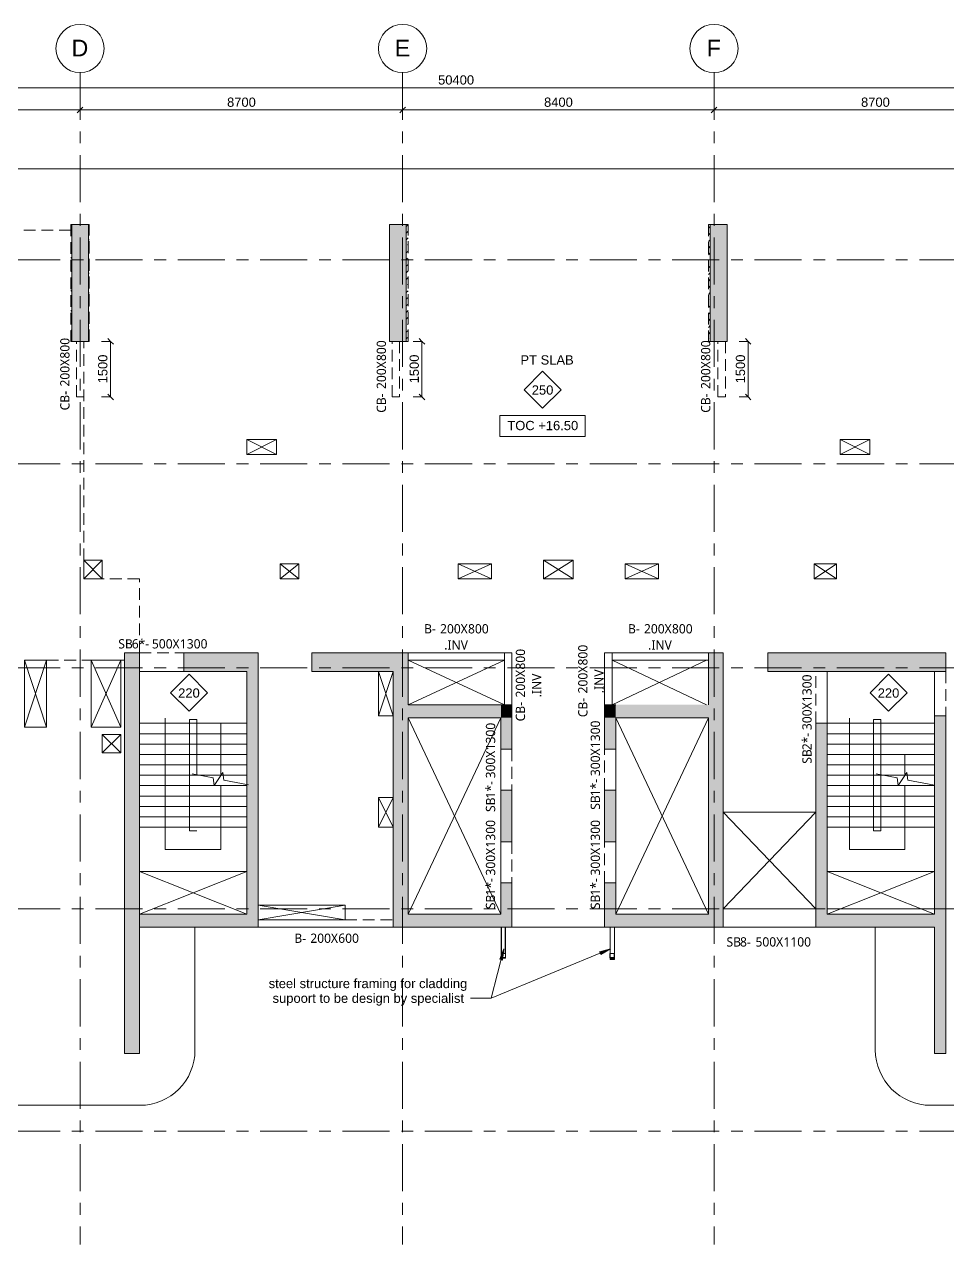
# Model space of a CAD drawing. Header units: millimetres. Extents: x 1499 to 132195, y 3769 to 41190.
# Drawn here: x 43926 to 68827, y 8288 to 41190 of the extents above; entities that cross this region are included whole.
import ezdxf

# ---------------------------------------------------------------- set-up
doc = ezdxf.new("R2010")
doc.units = ezdxf.units.MM
for name, pattern in [('Dashed', [1905, 1270, -635]), ('Dashed __25x_', [476.25, 317.5, -158.75]), ('DASHED___25x_', [476.25, 317.5, -158.75]), ('Grid Line', [2222.5, 1270, -317.5, 317.5, -317.5])]:
    doc.linetypes.add(name, pattern=pattern)
for name, color, linetype, lineweight in [('A-ANNO-DIMS', 211, 'Continuous', 5), ('A-ANNO-DIMS-100', 211, 'Continuous', 5), ('A-DETL', 90, 'Continuous', 5), ('A-FLOR', 192, 'Continuous', 18), ('A-FLOR-HDLN', 190, 'Dashed __25x_', 5), ('A-FLOR-IDEN', 11, 'Continuous', 5), ('A-WALL-PATT', 111, 'Continuous', 18), ('G-ANNO-DIMS', 111, 'Continuous', 5), ('G-ANNO-TEXT', 231, 'Continuous', 5), ('I-WALL', 2, 'Continuous', 5), ('S-BEAM', 12, 'Continuous', 18), ('S-BEAM-HDLN', 1, 'DASHED___25x_', 13), ('S-BEAM-IDEN', 2, 'Continuous', 5), ('S-COLS', 52, 'Continuous', 5), ('S-COLS-HDLN', 52, 'Dashed', 13), ('S-GRID', 1, 'Continuous', 5), ('S-GRID-IDEN', 1, 'Continuous', 5)]:
    doc.layers.add(name, color=color, linetype=linetype, lineweight=lineweight)
doc.styles.add('Arial_1', font='arial.ttf', dxfattribs={"height": 250})
doc.styles.add('Arial_2', font='arial.ttf', dxfattribs={"height": 450})
doc.styles.add('Trebuchet MS', font='trebuc.ttf', dxfattribs={"height": 250})
doc.dimstyles.new('Diagonal_-_2_5mm_Round_5mm_-2_5', dxfattribs={"dimscale": 304.8, "dimtxt": 0.836827, "dimasz": 0.492126, "dimexe": 0.032808, "dimexo": 0.0625, "dimgap": 0.032808, "dimtad": 1, "dimdec": 0, "dimlfac": 304.8, "dimrnd": 5, "dimdsep": 46, "dimtxsty": 'Arial_1', "dimblk1": 'OBLIQUE', "dimblk2": 'OBLIQUE', "dimsah": 1, "dimcen": 0.09, "dimazin": 0, "dimtfac": 1, "dimtdec": 4, "dimtix": 1, "dimtmove": 0, "dimatfit": 3, "dimfxl": 0.002583, "dimfxlon": 1, "dimtvp": 1, "dimtolj": 1, "dimtzin": 0, "dimarcsym": 2})
doc.dimstyles.new('Diagonal_-_2_5mm_Round_5mm_-2_5_1', dxfattribs={"dimscale": 304.8, "dimtxt": 0.836827, "dimasz": 0.492126, "dimexe": 0.032808, "dimexo": 0.0625, "dimgap": 0.032808, "dimtad": 1, "dimdec": 0, "dimlfac": 304.8, "dimrnd": 5, "dimdsep": 46, "dimtxsty": 'Arial_1', "dimblk1": 'OBLIQUE', "dimblk2": 'OBLIQUE', "dimsah": 1, "dimcen": 0.09, "dimazin": 0, "dimtfac": 1, "dimtdec": 4, "dimtix": 1, "dimtmove": 2, "dimatfit": 3, "dimfxl": 0.002583, "dimfxlon": 1, "dimtvp": 1, "dimtolj": 1, "dimtzin": 0, "dimarcsym": 2})
pattern_1 = [(45, (5657.24, 0), (-178.2022, 178.2022), []), (45, (5835.44, 0), (-178.2022, 178.2022), [126.008, -63.004])]

# ---------------------------------------------------------------- blocks, each defined once
blk = doc.blocks.new('HSS-Hollow Structural Section - SHHF120X120X10-7638141-2ND FLOOR  FRAMING PLAN')
at = {"layer": 'S-BEAM'}
for p, q in [((237, 60), (-479, 60)), ((-479, 60), (-479, 40)), ((-479, -40), (-479, 40)), ((353, 60), (333, 60)), ((353, 40), (353, 60)), ((353, 40), (353, -40)), ((-479, -40), (-479, -60)), ((-479, -60), (237, -60)), ((333, -60), (353, -60)), ((353, -60), (353, -40))]:
    blk.add_line(p, q, dxfattribs=at)
at = {"layer": 'S-BEAM', "lineweight": 5}
for p, q in [((226, 50), (-479, 50)), ((353, 50), (345, 50)), ((226, -50), (-479, -50)), ((353, -50), (345, -50))]:
    blk.add_line(p, q, dxfattribs=at)
blk = doc.blocks.new('HSS-Hollow Structural Section - SHHF120X120X10-7649579-2ND FLOOR  FRAMING PLAN')
at = {"layer": 'S-BEAM'}
for p, q in [((54064, 16840), (54064, 16127)), ((54084, 16844), (54164, 16844)), ((54184, 16127), (54184, 16840)), ((54064, 16031), (54064, 16000)), ((54064, 16000), (54064, 15983)), ((54074, 15983), (54074, 16000)), ((54164, 16005), (54084, 16005)), ((54084, 16003), (54164, 16003)), ((54164, 15981), (54084, 15981)), ((54084, 15979), (54164, 15979)), ((54174, 16000), (54174, 15983)), ((54184, 16000), (54184, 16031)), ((54184, 15983), (54184, 16000))]:
    blk.add_line(p, q, dxfattribs=at)
for centre, major_axis, start_param, end_param in [((54084, 16840), (20, 0), 1.570796, 3.141593), ((54164, 16840), (20, 0), 0, 1.570796), ((54084, 16000), (20, 0), 1.570796, 3.141593), ((54084, 15983), (20, 0), 3.141593, 4.712389), ((54084, 16000), (10, 0), 1.570796, 3.141593), ((54084, 15983), (10, 0), 3.141593, 4.712389), ((54164, 16000), (20, 0), 0, 1.570796), ((54164, 16000), (10, 0), 0, 1.570796), ((54164, 15983), (20, 0), 4.712389, 6.283185), ((54164, 15983), (10, 0), 4.712389, 6.283185)]:
    blk.add_ellipse(centre, major_axis=major_axis, ratio=0.215269, start_param=start_param, end_param=end_param, dxfattribs=at)
blk = doc.blocks.new('CFT-Rectangular and Square Filled Sections-Column - SHS120X120X6-V1-2ND FLOOR  FRAMING PLAN')
at = {"layer": 'S-COLS', "lineweight": 18}
for p, q in [((-60, 48), (-60, -48)), ((-54, -48), (-54, 48)), ((-54, 48), (-54, -48)), ((48, 60), (-48, 60)), ((-48, 54), (48, 54)), ((48, 54), (-48, 54)), ((54, 48), (54, -48)), ((54, -48), (54, 48)), ((60, -48), (60, 48)), ((48, -54), (-48, -54)), ((-48, -54), (48, -54)), ((-48, -60), (48, -60))]:
    blk.add_line(p, q, dxfattribs=at)
for centre, radius, start, end in [((-48, 48), 12, 90, 180), ((-48, 48), 6, 90, 180), ((-48, 48), 6, 90, 180), ((48, 48), 12, 360, 90), ((48, 48), 6, 0, 90), ((48, 48), 6, 360, 90), ((-48, -48), 12, 180, 270), ((-48, -48), 6, 180, 270), ((-48, -48), 6, 180, 270), ((48, -48), 6, 270, 0), ((48, -48), 12, 270, 360), ((48, -48), 6, 270, 360)]:
    blk.add_arc(centre, radius, start, end, dxfattribs=at)
blk = doc.blocks.new('BAI-AN_TAG_SLAB MARK-TYPE COMMENT - BAI-AN_TAG_SLAB MARK-TYPE COMMENT-7631398-2ND FLOOR  FRAMING PLAN')
at = {"layer": 'A-FLOR-IDEN'}
for p, q in [((-5, 0), (0, 5)), ((5, 0), (0, 5)), ((-5, 0), (0, -5)), ((5, 0), (0, -5))]:
    blk.add_line(p, q, dxfattribs=at)
blk = doc.blocks.new('Grid - M_Grid Head - Circle-4284405-2ND FLOOR  FRAMING PLAN')
at = {"layer": 'S-GRID-IDEN'}
blk.add_circle((0, 0), 6.5, dxfattribs=at)
blk = doc.blocks.new('Spot Elevations - Spot Elevation _Str_ Plan_-2609302-2ND FLOOR  FRAMING PLAN')
at = {"layer": 'G-ANNO-DIMS'}
for p, q in [((-11.5, 5.8), (11.5, 5.8)), ((-11.5, 0.2), (-11.5, 5.8)), ((11.5, 0.2), (11.5, 5.8)), ((-11.5, 0.2), (11.5, 0.2))]:
    blk.add_line(p, q, dxfattribs=at)
blk = doc.blocks.new('DIMBLOCK2-2ND FLOOR  FRAMING PLAN')
at = {"layer": 'A-ANNO-DIMS-100'}
for p, q in [((46250, 32644), (46010, 32644)), ((46250, 32644), (46250, 31144)), ((46250, 32644), (46260, 32644)), ((46250, 31144), (46010, 31144)), ((46250, 31144), (46260, 31144))]:
    blk.add_line(p, q, dxfattribs=at)
at = {"layer": 'A-ANNO-DIMS-100', "lineweight": 15}
for p, q in [((46250, 32644), (46175, 32719)), ((46250, 32644), (46325, 32569)), ((46250, 31144), (46175, 31219)), ((46250, 31144), (46325, 31069))]:
    blk.add_line(p, q, dxfattribs=at)
at = {"layer": 'A-ANNO-DIMS-100', "color": 0, "insert": (45915, 31510), "char_height": 250, "width": 922.94, "attachment_point": 1, "rotation": 90, "line_spacing_factor": 0.941778, "style": 'Arial_1'}
blk.add_mtext('1500', dxfattribs=at)
blk = doc.blocks.new('_Oblique')
at = {"color": 0, "linetype": 'ByBlock', "lineweight": -2}
blk.add_line((-0.5, -0.5), (0.5, 0.5), dxfattribs=at)
blk = doc.blocks.new('DIMBLOCK3-2ND FLOOR  FRAMING PLAN')
at = {"layer": 'A-ANNO-DIMS-100'}
for p, q in [((54650, 32644), (54410, 32644)), ((54650, 32644), (54650, 31144)), ((54650, 32644), (54660, 32644)), ((54650, 31144), (54410, 31144)), ((54650, 31144), (54660, 31144))]:
    blk.add_line(p, q, dxfattribs=at)
at = {"layer": 'A-ANNO-DIMS-100', "lineweight": 15}
for p, q in [((54650, 32644), (54575, 32719)), ((54650, 32644), (54725, 32569)), ((54650, 31144), (54575, 31219)), ((54650, 31144), (54725, 31069))]:
    blk.add_line(p, q, dxfattribs=at)
at = {"layer": 'A-ANNO-DIMS-100', "color": 0, "insert": (54315, 31510), "char_height": 250, "width": 922.94, "attachment_point": 1, "rotation": 90, "line_spacing_factor": 0.941778, "style": 'Arial_1'}
blk.add_mtext('1500', dxfattribs=at)
blk = doc.blocks.new('DIMBLOCK4-2ND FLOOR  FRAMING PLAN')
at = {"layer": 'A-ANNO-DIMS-100'}
for p, q in [((63449, 32644), (63209, 32644)), ((63449, 32644), (63449, 31144)), ((63449, 32644), (63459, 32644)), ((63449, 31144), (63209, 31144)), ((63449, 31144), (63459, 31144))]:
    blk.add_line(p, q, dxfattribs=at)
at = {"layer": 'A-ANNO-DIMS-100', "lineweight": 15}
for p, q in [((63449, 32644), (63374, 32719)), ((63449, 32644), (63524, 32569)), ((63449, 31144), (63374, 31219)), ((63449, 31144), (63524, 31069))]:
    blk.add_line(p, q, dxfattribs=at)
at = {"layer": 'A-ANNO-DIMS-100', "color": 0, "insert": (63114, 31510), "char_height": 250, "width": 922.94, "attachment_point": 1, "rotation": 90, "line_spacing_factor": 0.941778, "style": 'Arial_1'}
blk.add_mtext('1500', dxfattribs=at)
blk = doc.blocks.new('DIMBLOCK7-2ND FLOOR  FRAMING PLAN')
at = {"layer": 'A-ANNO-DIMS-100', "lineweight": 15}
for p, q in [((29427, 39483), (29352, 39408)), ((29427, 39483), (29502, 39558)), ((79827, 39483), (79752, 39408)), ((79827, 39483), (79902, 39558))]:
    blk.add_line(p, q, dxfattribs=at)
at = {"layer": 'A-ANNO-DIMS-100'}
for p, q in [((29427, 39483), (29427, 39723)), ((29427, 39483), (79827, 39483)), ((29427, 39483), (29427, 39473)), ((79827, 39483), (79827, 39723)), ((79827, 39483), (79827, 39473))]:
    blk.add_line(p, q, dxfattribs=at)
at = {"layer": 'A-ANNO-DIMS-100', "color": 0, "insert": (55084, 39818), "char_height": 250, "width": 1153.68, "attachment_point": 1, "line_spacing_factor": 0.941778, "style": 'Arial_1'}
blk.add_mtext('50400', dxfattribs=at)
blk = doc.blocks.new('DIMBLOCK9-2ND FLOOR  FRAMING PLAN')
at = {"layer": 'A-ANNO-DIMS-100', "lineweight": 15}
for p, q in [((36827, 38883), (36752, 38808)), ((36827, 38883), (36902, 38958)), ((45427, 38883), (45352, 38808)), ((45427, 38883), (45502, 38958))]:
    blk.add_line(p, q, dxfattribs=at)
at = {"layer": 'A-ANNO-DIMS-100'}
for p, q in [((36827, 38883), (36827, 39123)), ((36827, 38883), (45427, 38883)), ((36827, 38883), (36827, 38873)), ((45427, 38883), (45427, 39123)), ((45427, 38883), (45427, 38873))]:
    blk.add_line(p, q, dxfattribs=at)
at = {"layer": 'A-ANNO-DIMS-100', "color": 0, "insert": (40742, 39218), "char_height": 250, "width": 922.94, "attachment_point": 1, "line_spacing_factor": 0.941778, "style": 'Arial_1'}
blk.add_mtext('8600', dxfattribs=at)
blk = doc.blocks.new('DIMBLOCK10-2ND FLOOR  FRAMING PLAN')
at = {"layer": 'A-ANNO-DIMS-100', "lineweight": 15}
for p, q in [((45427, 38883), (45352, 38808)), ((45427, 38883), (45502, 38958)), ((54127, 38883), (54052, 38808)), ((54127, 38883), (54202, 38958))]:
    blk.add_line(p, q, dxfattribs=at)
at = {"layer": 'A-ANNO-DIMS-100'}
for p, q in [((45427, 38883), (45427, 39123)), ((45427, 38883), (54127, 38883)), ((45427, 38883), (45427, 38873)), ((54127, 38883), (54127, 39123)), ((54127, 38883), (54127, 38873))]:
    blk.add_line(p, q, dxfattribs=at)
at = {"layer": 'A-ANNO-DIMS-100', "color": 0, "insert": (49392, 39218), "char_height": 250, "width": 922.94, "attachment_point": 1, "line_spacing_factor": 0.941778, "style": 'Arial_1'}
blk.add_mtext('8700', dxfattribs=at)
blk = doc.blocks.new('DIMBLOCK11-2ND FLOOR  FRAMING PLAN')
at = {"layer": 'A-ANNO-DIMS-100', "lineweight": 15}
for p, q in [((54127, 38883), (54052, 38808)), ((54127, 38883), (54202, 38958)), ((62527, 38883), (62452, 38808)), ((62527, 38883), (62602, 38958))]:
    blk.add_line(p, q, dxfattribs=at)
at = {"layer": 'A-ANNO-DIMS-100'}
for p, q in [((54127, 38883), (54127, 39123)), ((54127, 38883), (62527, 38883)), ((54127, 38883), (54127, 38873)), ((62527, 38883), (62527, 39123)), ((62527, 38883), (62527, 38873))]:
    blk.add_line(p, q, dxfattribs=at)
at = {"layer": 'A-ANNO-DIMS-100', "color": 0, "insert": (57942, 39218), "char_height": 250, "width": 922.94, "attachment_point": 1, "line_spacing_factor": 0.941778, "style": 'Arial_1'}
blk.add_mtext('8400', dxfattribs=at)
blk = doc.blocks.new('DIMBLOCK12-2ND FLOOR  FRAMING PLAN')
at = {"layer": 'A-ANNO-DIMS-100', "lineweight": 15}
for p, q in [((62527, 38883), (62452, 38808)), ((62527, 38883), (62602, 38958)), ((71227, 38883), (71152, 38808)), ((71227, 38883), (71302, 38958))]:
    blk.add_line(p, q, dxfattribs=at)
at = {"layer": 'A-ANNO-DIMS-100'}
for p, q in [((62527, 38883), (62527, 39123)), ((62527, 38883), (71227, 38883)), ((62527, 38883), (62527, 38873)), ((71227, 38883), (71227, 39123)), ((71227, 38883), (71227, 38873))]:
    blk.add_line(p, q, dxfattribs=at)
at = {"layer": 'A-ANNO-DIMS-100', "color": 0, "insert": (66492, 39218), "char_height": 250, "width": 922.94, "attachment_point": 1, "line_spacing_factor": 0.941778, "style": 'Arial_1'}
blk.add_mtext('8700', dxfattribs=at)

msp = doc.modelspace()

# ---------------------------------------------------------------- hatches: boundary and pattern name
at = {"layer": 'A-WALL-PATT', "lineweight": 5}
for points in [[(45652.019, 32644.1668), (45652.019, 35794.1668), (45202.019, 35794.1668), (45202.019, 32644.1668)], [(54226.9958, 32644.1668), (54226.9958, 35794.1668), (53776.9958, 35794.1668), (53776.9958, 32644.1668)], [(62876.9958, 32644.1668), (62876.9958, 35794.1668), (62426.9958, 35794.1668), (62426.9958, 32644.1668)], [(46627.019, 13444.1571), (47027.019, 13444.1571), (47027.019, 24244.3012), (46627.019, 24244.3012), (46627.019, 21351.78)], [(46627.019, 13444.1571), (47027.019, 13444.1571), (47027.019, 24244.3012), (46627.019, 24244.3012), (46627.019, 21351.78)], [(49926.9958, 23744.3012), (50226.9958, 23744.3012), (50226.9958, 24244.3012), (48226.051, 24244.3012), (48226.051, 23744.3012), (48713.2083, 23744.3012)], [(51676.9958, 23744.3012), (53876.9958, 23744.3012), (53876.9958, 24244.3012), (51676.9958, 24244.3012)], [(54276.9958, 16844.3012), (54276.9958, 24244.3012), (53876.9958, 24244.3012), (53876.9958, 16844.3012)], [(62776.9958, 22844.3012), (62776.9958, 24244.3012), (62376.9958, 24244.3012), (62376.9958, 22844.3012)], [(63976.051, 23744.3012), (68776.9958, 23744.3012), (68776.9958, 24244.3012), (63976.051, 24244.3012)], [(63976.051, 23744.3012), (68776.9958, 23744.3012), (68776.9958, 24244.3012), (63976.051, 24244.3012)], [(50226.9958, 17194.3012), (50226.9958, 23744.3012), (49926.9958, 23744.3012), (49926.9958, 17194.3012)], [(56776.9958, 22494.3012), (56776.9958, 22844.3012), (54276.9958, 22844.3012), (54276.9958, 22494.3012), (55052.7205, 22494.3012)], [(57076.9958, 22494.3012), (57076.9958, 22844.3012), (56776.9958, 22844.3012), (56776.9958, 22494.3012)], [(59876.9958, 22494.3012), (59876.9958, 22844.3012), (59576.9958, 22844.3012), (59576.9958, 22494.3012)], [(62376.9958, 22494.3012), (62376.9958, 22844.3012), (59876.9958, 22844.3012), (59876.9958, 22494.3012), (61392.2328, 22494.3012)], [(62376.9958, 17194.3012), (62776.9958, 17194.3012), (62776.9958, 22844.3012), (62376.9958, 22844.3012), (62376.9958, 21351.78)], [(57076.9958, 21644.1661), (57076.9958, 22494.3012), (56776.9958, 22494.3012), (56776.9958, 21644.1661)], [(59876.9958, 21644.1661), (59876.9958, 22494.3012), (59576.9958, 22494.3012), (59576.9958, 21644.1661)], [(68776.9958, 13444.1571), (68776.9958, 22544.3279), (68476.9958, 22544.3279), (68476.9958, 13444.1571)], [(68776.9958, 13444.1571), (68776.9958, 22544.3279), (68476.9958, 22544.3279), (68476.9958, 13444.1571)], [(65576.9958, 16844.3012), (65576.9958, 22344.3279), (65276.9958, 22344.3279), (65276.9958, 16844.3012)], [(57076.9958, 19144.1661), (57076.9958, 20544.3279), (56776.9958, 20544.3279), (56776.9958, 19144.1661)], [(57076.9958, 19144.1661), (57076.9958, 20544.1661), (56776.9958, 20544.1661), (56776.9958, 19144.1661)], [(59876.9958, 19144.1661), (59876.9958, 20544.1661), (59576.9958, 20544.1661), (59576.9958, 19144.1661)], [(57076.9958, 16844.3012), (57076.9958, 18044.1661), (56776.9958, 18044.1661), (56776.9958, 16844.3012), (56901.7449, 16844.3012)], [(59576.9958, 17194.3012), (59876.9958, 17194.3012), (59876.9958, 18044.1661), (59576.9958, 18044.1661), (59576.9958, 17235.9035)], [(47027.019, 16844.3012), (50226.9958, 16844.3012), (50226.9958, 17194.3012), (47027.019, 17194.3012)], [(56109.3059, 16844.3012), (56776.9958, 16844.3012), (56776.9958, 17194.3012), (54276.9958, 17194.3012), (54276.9958, 16844.3012), (55052.7205, 16844.3012)], [(62776.9958, 16844.3012), (62776.9958, 17194.3012), (59576.9958, 17194.3012), (59576.9958, 16844.3012), (61392.2328, 16844.3012)], [(68476.9958, 16844.3012), (68476.9958, 17194.3012), (65576.9958, 17194.3012), (65576.9958, 16844.3012), (65618.5742, 16844.3012)]]:
    msp.add_hatch(color=256, dxfattribs=at).paths.add_polyline_path(points)
at = {"layer": 'G-ANNO-TEXT', "lineweight": 13}
for points in [[(56858.2862, 16261.2059), (56745.2068, 15980.5407), (56821.7014, 15960.837)], [(59734.6254, 16262.007), (59442.283, 16183.9314), (59472.4518, 16110.928)]]:
    msp.add_hatch(color=7, dxfattribs=at).paths.add_polyline_path(points)
at = {"layer": 'I-WALL'}
h = msp.add_hatch(dxfattribs=at)
h.set_pattern_fill('FP_4', color=1, style=0, pattern_type=2)
h.set_pattern_definition(pattern_1)
h.paths.add_polyline_path([(45652.019, 32644.1668), (45677.019, 32644.1668), (45677.019, 35794.1668), (45652.019, 35794.1668), (45652.019, 32794.1736)])
h.paths.add_polyline_path([(45177.019, 32644.1668), (45202.019, 32644.1668), (45202.019, 35794.1668), (45177.019, 35794.1668), (45177.019, 35644.3012)])
h = msp.add_hatch(dxfattribs=at)
h.set_pattern_fill('FP_4', color=1, style=0, pattern_type=2)
h.set_pattern_definition(pattern_1)
h.paths.add_polyline_path([(54226.9958, 32644.1668), (54276.9958, 32644.1668), (54276.9958, 35794.1668), (54226.9958, 35794.1668)])
h = msp.add_hatch(dxfattribs=at)
h.set_pattern_fill('FP_4', color=1, style=0, pattern_type=2)
h.set_pattern_definition(pattern_1)
h.paths.add_polyline_path([(62426.9958, 32644.1668), (62426.9958, 35794.1668), (62376.9958, 35794.1668), (62376.9958, 32644.1668)])

# ---------------------------------------------------------------- linework, layer by layer
at = {"layer": 'A-DETL', "lineweight": 15}
for p, q in [((50726.9958, 29594.1661), (49926.9958, 29994.1661)), ((49926.9958, 29594.1661), (50726.9958, 29994.1661)), ((66726.9958, 29594.1661), (65926.9958, 29994.1661)), ((65926.9958, 29594.1661), (66726.9958, 29994.1661)), ((46026.9958, 26244.1661), (45526.9958, 26744.1661)), ((45526.9958, 26244.1661), (46026.9958, 26744.1661)), ((58726.9962, 26244.1661), (57926.9954, 26744.166)), ((57926.9954, 26244.1661), (58726.9962, 26744.166)), ((51326.9958, 26243.6463), (50826.9958, 26643.6463)), ((50826.9958, 26243.6463), (51326.9958, 26643.6463)), ((56526.9958, 26244.1661), (55626.9958, 26644.1661)), ((55626.9958, 26244.1661), (56526.9958, 26644.1661)), ((61026.9958, 26244.1661), (60126.9958, 26644.1661)), ((60126.9958, 26244.1661), (61026.9958, 26644.1661)), ((65826.9958, 26244.1661), (65226.9958, 26644.1661)), ((65226.9958, 26244.1661), (65826.9958, 26644.1661)), ((43926.051, 24044.1661), (44526.051, 22244.3279)), ((44526.051, 24044.1661), (43926.051, 22244.3279)), ((45726.9958, 24044.1661), (46527.019, 22244.3279)), ((45726.9958, 22244.3279), (46527.019, 24044.1661)), ((54276.9958, 22844.3012), (56876.9958, 24044.3012)), ((56876.9958, 22844.3012), (54276.9958, 24044.3012)), ((62320.8964, 22844.3012), (59776.9958, 24044.1661)), ((59777.283, 22844.3012), (62326.9958, 24044.1661)), ((53876.9462, 22544.3149), (53476.9958, 23744.1661)), ((53476.9958, 22544.1661), (53876.9462, 23744.0173)), ((54276.9958, 17194.3012), (56776.9958, 22494.3012)), ((56776.9958, 17194.3012), (54276.9958, 22494.3012)), ((62376.9958, 17194.3012), (59876.9958, 22494.3012)), ((59876.9958, 17194.3012), (62376.9958, 22494.3012)), ((46026.9958, 21544.1661), (46527.019, 22044.1892)), ((46026.9958, 22044.1892), (46527.019, 21544.1661)), ((53876.9958, 19544.1661), (53476.9958, 20344.1661)), ((53476.9958, 19544.1661), (53876.9958, 20344.1661)), ((65276.9958, 17344.1661), (62776.9958, 19944.1661)), ((62776.9958, 17344.1661), (65276.9958, 19944.1661)), ((47026.9958, 18344.1661), (49926.9958, 17194.3012)), ((49926.9958, 18344.1661), (47027.019, 17194.3012)), ((68476.9958, 18344.1661), (65576.9958, 17194.3012)), ((65576.9958, 18344.1661), (68476.9958, 17194.3012)), ((50226.9958, 17444.3012), (52576.9958, 17044.3012)), ((50226.9958, 17044.3012), (52576.9958, 17444.3012))]:
    msp.add_line(p, q, dxfattribs=at)
at = {"layer": 'A-DETL'}
for p, q in [((47726.9958, 22484.1661), (47726.9958, 22204.1661)), ((48376.9958, 22444.1661), (48376.9958, 19444.1661)), ((48576.9958, 22444.1661), (48376.9958, 22444.1661)), ((48576.9958, 20944.1661), (48576.9958, 22444.1661)), ((66176.9958, 22484.1661), (66176.9958, 21924.1661)), ((67026.9958, 22444.1661), (66826.9958, 22444.1661)), ((66826.9958, 22444.1661), (66826.9958, 19444.1661)), ((67026.9958, 19444.1661), (67026.9958, 22444.1661)), ((48476.9958, 22064.1661), (47026.9958, 22064.1661)), ((47726.9958, 22204.1661), (47726.9958, 18944.1661)), ((49926.9958, 22064.1661), (48476.9958, 22064.1661)), ((49226.9958, 22064.1661), (49226.9958, 22344.1661)), ((49226.9958, 20974.1661), (49226.9958, 22064.1661)), ((66926.9958, 22064.1661), (65576.9958, 22064.1661)), ((68476.9958, 22064.1661), (66926.9958, 22064.1661)), ((48476.9958, 21784.1661), (47026.9958, 21784.1661)), ((49926.9958, 21784.1661), (48476.9958, 21784.1661)), ((66926.9958, 21784.1661), (65576.9958, 21784.1661)), ((66176.9958, 21924.1661), (66176.9958, 18944.1661)), ((68476.9958, 21784.1661), (66926.9958, 21784.1661)), ((48476.9958, 21504.1661), (47026.9958, 21504.1661)), ((49926.9958, 21504.1661), (48476.9958, 21504.1661)), ((66926.9958, 21504.1661), (65576.9958, 21504.1661)), ((68476.9958, 21504.1661), (66926.9958, 21504.1661)), ((67676.9958, 21224.1661), (67676.9958, 21504.1661)), ((48476.9958, 21224.1661), (47026.9958, 21224.1661)), ((49926.9958, 21224.1661), (48476.9958, 21224.1661)), ((66926.9958, 21224.1661), (65576.9958, 21224.1661)), ((68476.9958, 21224.1661), (66926.9958, 21224.1661)), ((67676.9958, 20974.1661), (67676.9958, 21224.1661)), ((48476.9958, 20944.1661), (47026.9958, 20944.1661)), ((48449.4456, 20980.5945), (49020.2149, 20877.165)), ((49926.9958, 20944.1661), (48476.9958, 20944.1661)), ((49020.2149, 20877.165), (49045.6503, 20665.926)), ((49045.6503, 20665.926), (49278.2445, 21022.2621)), ((49278.2445, 21022.2621), (49303.6799, 20811.0231)), ((49303.6799, 20811.0231), (49967.1408, 20684.7989)), ((66926.9958, 20944.1661), (65576.9958, 20944.1661)), ((66899.4456, 20980.5945), (67470.2149, 20877.165)), ((68476.9958, 20944.1661), (66926.9958, 20944.1661)), ((67470.2149, 20877.165), (67495.6503, 20665.926)), ((67495.6503, 20665.926), (67728.2445, 21022.2621)), ((67728.2445, 21022.2621), (67753.6799, 20811.0231)), ((67753.6799, 20811.0231), (68476.9958, 20673.4114)), ((48476.9958, 20664.1661), (47026.9958, 20664.1661)), ((49926.9958, 20664.1661), (48476.9958, 20664.1661)), ((49226.9958, 20384.1661), (49226.9958, 20664.1661)), ((66926.9958, 20664.1661), (65576.9958, 20664.1661)), ((68476.9958, 20664.1661), (66926.9958, 20664.1661)), ((67676.9958, 20384.1661), (67676.9958, 20664.1661)), ((48476.9958, 20384.1661), (47026.9958, 20384.1661)), ((48476.9958, 20104.1661), (47026.9958, 20104.1661)), ((49926.9958, 20384.1661), (48476.9958, 20384.1661)), ((49926.9958, 20104.1661), (48476.9958, 20104.1661)), ((49226.9958, 18944.1661), (49226.9958, 20384.1661)), ((66926.9958, 20384.1661), (65576.9958, 20384.1661)), ((66926.9958, 20104.1661), (65576.9958, 20104.1661)), ((68476.9958, 20384.1661), (66926.9958, 20384.1661)), ((68476.9958, 20104.1661), (66926.9958, 20104.1661)), ((67676.9958, 18944.1661), (67676.9958, 20384.1661)), ((48476.9958, 19824.1661), (47026.9958, 19824.1661)), ((49926.9958, 19824.1661), (48476.9958, 19824.1661)), ((66926.9958, 19824.1661), (65576.9958, 19824.1661)), ((68476.9958, 19824.1661), (66926.9958, 19824.1661)), ((49926.9958, 19544.1661), (47026.9958, 19544.1661)), ((48376.9958, 19444.1661), (48576.9958, 19444.1661)), ((68476.9958, 19544.1661), (65576.9958, 19544.1661)), ((66826.9958, 19444.1661), (67026.9958, 19444.1661)), ((47726.9958, 18944.1661), (49226.9958, 18944.1661)), ((66176.9958, 18944.1661), (67676.9958, 18944.1661)), ((47026.9958, 18344.1661), (49926.9958, 18344.1661)), ((47026.9958, 17344.1661), (47026.9958, 18344.1661)), ((49926.9958, 18344.1661), (49926.9958, 17344.1661)), ((65576.9958, 18344.1661), (68476.9958, 18344.1661)), ((65576.9958, 17344.1661), (65576.9958, 18344.1661)), ((68476.9958, 18344.1661), (68476.9958, 17344.1661)), ((68476.9958, 17344.1661), (65576.9958, 17344.1661))]:
    msp.add_line(p, q, dxfattribs=at)
at = {"layer": 'A-FLOR'}
for p, q in [((84191.9958, 37294.1661), (28161.9934, 37294.1661)), ((49926.9958, 29994.1661), (50726.9958, 29994.1661)), ((49926.9958, 29594.1661), (49926.9958, 29994.1661)), ((50726.9958, 29994.1661), (50726.9958, 29594.1661)), ((65926.9958, 29994.1661), (66726.9958, 29994.1661)), ((65926.9958, 29594.1661), (65926.9958, 29994.1661)), ((66726.9958, 29994.1661), (66726.9958, 29594.1661)), ((50726.9958, 29594.1661), (49926.9958, 29594.1661)), ((66726.9958, 29594.1661), (65926.9958, 29594.1661)), ((45527.019, 26744.1661), (46026.9958, 26744.1661)), ((45527.019, 26244.1661), (45527.019, 26744.1661)), ((46026.9958, 26744.1661), (46026.9958, 26244.1661)), ((57926.9954, 26744.166), (58726.9962, 26744.166)), ((57926.9954, 26244.1661), (57926.9954, 26744.166)), ((58726.9962, 26744.166), (58726.9962, 26244.1661)), ((50826.9958, 26243.6463), (50826.9958, 26643.6463)), ((50826.9958, 26643.6463), (51326.9958, 26643.6463)), ((51326.9958, 26643.6463), (51326.9958, 26243.6463)), ((55626.9958, 26644.1661), (56526.9958, 26644.1661)), ((55626.9958, 26244.1661), (55626.9958, 26644.1661)), ((56526.9958, 26644.1661), (56526.9958, 26244.1661)), ((60126.9958, 26644.1661), (61026.9958, 26644.1661)), ((60126.9958, 26244.1661), (60126.9958, 26644.1661)), ((61026.9958, 26644.1661), (61026.9958, 26244.1661)), ((65226.9958, 26244.1661), (65226.9958, 26644.1661)), ((65226.9958, 26644.1661), (65826.9958, 26644.1661)), ((65826.9958, 26644.1661), (65826.9958, 26244.1661)), ((46026.9958, 26244.1661), (45527.019, 26244.1661)), ((51326.9958, 26243.6463), (50826.9958, 26243.6463)), ((56526.9958, 26244.1661), (55626.9958, 26244.1661)), ((58726.9962, 26244.1661), (57926.9954, 26244.1661)), ((61026.9958, 26244.1661), (60126.9958, 26244.1661)), ((65826.9958, 26244.1661), (65226.9958, 26244.1661)), ((43926.051, 22244.3279), (43926.051, 24044.1661)), ((43926.051, 24044.1661), (44526.051, 24044.1661)), ((44526.051, 24044.1661), (44526.051, 22244.3279)), ((45726.9958, 22244.3279), (45726.9958, 24044.1661)), ((45726.9958, 24044.1661), (46527.019, 24044.1661)), ((46527.019, 24044.1661), (46527.019, 22244.3279)), ((49926.9958, 23744.1661), (47027.019, 23744.1661)), ((53476.9958, 22544.1661), (53476.9958, 23744.1661)), ((65576.9958, 23744.3012), (65576.9958, 22344.3279)), ((68477.019, 22544.3279), (68477.019, 23744.3012)), ((53876.9958, 22544.1661), (53476.9958, 22544.1661)), ((44526.051, 22244.3279), (43926.051, 22244.3279)), ((46527.019, 22244.3279), (45726.9958, 22244.3279)), ((47027.019, 22344.1661), (49926.9958, 22344.1661)), ((65576.9958, 22344.1661), (68476.9958, 22344.1661)), ((46026.9958, 22044.1892), (46527.019, 22044.1892)), ((46026.9958, 21544.1661), (46026.9958, 22044.1892)), ((46527.019, 22044.1892), (46527.019, 21544.1661)), ((46527.019, 21544.1661), (46026.9958, 21544.1661)), ((56776.9958, 21644.1661), (56776.9958, 20544.3279)), ((59876.9958, 20544.1661), (59876.9958, 21644.1661)), ((53476.9958, 19544.1661), (53476.9958, 20344.1661)), ((53476.9958, 20344.1661), (53876.9958, 20344.1661)), ((62776.9958, 19944.1661), (65276.9958, 19944.1661)), ((53876.9958, 19544.1661), (53476.9958, 19544.1661)), ((56776.9958, 19144.1661), (56776.9958, 18044.1661)), ((59876.9958, 18044.1661), (59876.9958, 19144.1661)), ((50227.2915, 17444.3012), (52576.7002, 17444.3012)), ((52576.9958, 17444.3012), (52576.9958, 17044.3012)), ((65276.9958, 17344.1661), (62776.9958, 17344.1661)), ((48527.019, 13529.1661), (48527.019, 16844.1661)), ((50226.9958, 16844.1661), (53876.9958, 16844.1661)), ((52576.7002, 17044.3012), (50227.2915, 17044.3012)), ((57076.9958, 16844.1661), (59576.9958, 16844.1661)), ((62776.9958, 16844.1661), (65276.9958, 16844.1661)), ((66876.9958, 16844.1661), (66876.9958, 13544.1661)), ((38126.9958, 12044.1661), (47042.019, 12044.1661)), ((68376.9958, 12044.1661), (76176.9958, 12044.1661))]:
    msp.add_line(p, q, dxfattribs=at)
for centre, radius, start, end in [((47042.019, 13529.1661), 1485, 270, 0), ((68376.9958, 13544.1661), 1500, 180, 270)]:
    msp.add_arc(centre, radius, start, end, dxfattribs=at)
at = {"layer": 'A-FLOR-HDLN'}
for p, q in [((45177.019, 35644.3012), (37076.9958, 35644.3012)), ((45201.9694, 35794.1668), (45177.019, 35794.1668)), ((45177.019, 35794.1668), (45177.019, 32644.1668)), ((45677.019, 35794.1668), (45652.0686, 35794.1668)), ((45677.019, 32644.1668), (45677.019, 35794.1668)), ((54276.9958, 35794.1668), (54227.0454, 35794.1668)), ((54276.9958, 32644.1668), (54276.9958, 35794.1668)), ((62426.9462, 35794.1668), (62376.9958, 35794.1668)), ((62376.9958, 35794.1668), (62376.9958, 32644.1668)), ((45177.019, 32644.1668), (45201.9694, 32644.1668)), ((45527.019, 26744.1661), (45527.019, 32644.1668)), ((45652.0686, 32644.1668), (45677.019, 32644.1668)), ((54227.0454, 32644.1668), (54276.9958, 32644.1668)), ((62376.9958, 32644.1668), (62426.9462, 32644.1668)), ((47027.019, 26244.1661), (46026.9958, 26244.1661)), ((47027.019, 24244.3508), (47027.019, 26244.1661)), ((44526.051, 24044.1661), (45726.9958, 24044.1661)), ((46627.019, 24044.1661), (46527.019, 24044.1661)), ((59776.9958, 22844.2516), (59776.9958, 22844.1661)), ((57076.9958, 16844.1661), (57076.9958, 16844.2516)), ((59576.9958, 16844.2516), (59576.9958, 16844.1661))]:
    msp.add_line(p, q, dxfattribs=at)
at = {"layer": 'G-ANNO-TEXT', "color": 7, "lineweight": 13}
for p, q in [((59734.6254, 16262.007), (56515.8676, 14931.8502)), ((56858.2862, 16261.2059), (56515.8676, 14931.8502)), ((56858.2862, 16261.2059), (56745.2068, 15980.5407)), ((56821.7014, 15960.837), (56858.2862, 16261.2059)), ((59734.6254, 16262.007), (59442.283, 16183.9314)), ((59442.283, 16183.9314), (59472.4518, 16110.928)), ((59472.4518, 16110.928), (59734.6254, 16262.007)), ((56745.2068, 15980.5407), (56821.7014, 15960.837)), ((56173.4491, 14931.8502), (55956.6794, 14931.8502)), ((56515.8676, 14931.8502), (56173.4491, 14931.8502)), ((56515.8676, 14931.8502), (56173.4491, 14931.8502))]:
    msp.add_line(p, q, dxfattribs=at)
at = {"layer": 'I-WALL', "lineweight": 18}
for p, q in [((45652.019, 35794.1668), (45202.019, 35794.1668)), ((45202.019, 35794.1668), (45202.019, 32644.1668)), ((45652.019, 32644.1668), (45652.019, 35794.1668)), ((54226.9958, 35794.1668), (53776.9958, 35794.1668)), ((53776.9958, 35794.1668), (53776.9958, 32644.1668)), ((54226.9958, 32644.1668), (54226.9958, 35794.1668)), ((62876.9958, 35794.1668), (62426.9958, 35794.1668)), ((62426.9958, 35794.1668), (62426.9958, 32644.1668)), ((62876.9958, 32644.1668), (62876.9958, 35794.1668)), ((45202.019, 32644.1668), (45652.019, 32644.1668)), ((53776.9958, 32644.1668), (54226.9958, 32644.1668)), ((62426.9958, 32644.1668), (62876.9958, 32644.1668)), ((46627.019, 24244.3012), (46627.019, 13444.1571)), ((47027.019, 24244.3012), (46627.019, 24244.3012)), ((47027.019, 13444.1571), (47027.019, 24244.3012)), ((50226.9958, 24244.3012), (48226.051, 24244.3012)), ((48226.051, 24244.3012), (48226.051, 23744.3012)), ((50226.9958, 16844.3012), (50226.9958, 24244.3012)), ((54276.9958, 24244.3012), (51676.9958, 24244.3012)), ((51676.9958, 24244.3012), (51676.9958, 23744.3012)), ((54276.9958, 22844.3012), (54276.9958, 24244.3012)), ((62376.9958, 24244.3012), (62376.9958, 22844.3012)), ((62776.9958, 24244.3012), (62376.9958, 24244.3012)), ((62776.9958, 22844.3012), (62776.9958, 24244.3012)), ((68776.9958, 24244.3012), (63976.051, 24244.3012)), ((63976.051, 24244.3012), (63976.051, 23744.3012)), ((68776.9958, 23744.3012), (68776.9958, 24244.3012)), ((48226.051, 23744.3012), (49926.9958, 23744.3012)), ((49926.9958, 23744.3012), (49926.9958, 17194.3012)), ((51676.9958, 23744.3012), (53876.9958, 23744.3012)), ((53876.9958, 23744.3012), (53876.9958, 16844.3012)), ((63976.051, 23744.3012), (68776.9958, 23744.3012)), ((57076.9958, 22844.3012), (54276.9958, 22844.3012)), ((57076.9958, 22494.3012), (57076.9958, 22844.3012)), ((59576.9958, 22844.3012), (59576.9958, 21644.1661)), ((59876.9958, 22844.3012), (59576.9958, 22844.3012)), ((62776.9958, 16844.3012), (62776.9958, 22844.3012)), ((54276.9958, 17194.3012), (54276.9958, 22494.3012)), ((54276.9958, 22494.3012), (56776.9958, 22494.3012)), ((56776.9958, 22494.3012), (56776.9958, 21644.1661)), ((57076.9958, 21644.1661), (57076.9958, 22494.3012)), ((59876.9958, 22494.3012), (62376.9958, 22494.3012)), ((59876.9958, 21644.1661), (59876.9958, 22494.3012)), ((62376.9958, 22494.3012), (62376.9958, 17194.3012)), ((68476.9958, 22544.3279), (68476.9958, 17194.3012)), ((68776.9958, 22544.3279), (68476.9958, 22544.3279)), ((68776.9958, 13444.1571), (68776.9958, 22544.3279)), ((65576.9958, 22344.3279), (65276.9958, 22344.3279)), ((65276.9958, 22344.3279), (65276.9958, 16844.3012)), ((65576.9958, 17194.3012), (65576.9958, 22344.3279)), ((56776.9958, 21644.1661), (57076.9958, 21644.1661)), ((59576.9958, 21644.1661), (59876.9958, 21644.1661)), ((56776.9958, 20544.3279), (56776.9958, 19144.1661)), ((57076.9958, 20544.3279), (56776.9958, 20544.3279)), ((57076.9958, 20544.1661), (56776.9958, 20544.1661)), ((56776.9958, 20544.1661), (56776.9958, 19144.1661)), ((57076.9958, 19144.1661), (57076.9958, 20544.3279)), ((57076.9958, 19144.1661), (57076.9958, 20544.1661)), ((59876.9958, 20544.1661), (59576.9958, 20544.1661)), ((59576.9958, 20544.1661), (59576.9958, 19144.1661)), ((59876.9958, 19144.1661), (59876.9958, 20544.1661)), ((56776.9958, 19144.1661), (57076.9958, 19144.1661)), ((59576.9958, 19144.1661), (59876.9958, 19144.1661)), ((57076.9958, 18044.1661), (56776.9958, 18044.1661)), ((56776.9958, 18044.1661), (56776.9958, 17194.3012)), ((57076.9958, 16844.3012), (57076.9958, 18044.1661)), ((59876.9958, 18044.1661), (59576.9958, 18044.1661)), ((59576.9958, 18044.1661), (59576.9958, 16844.3012)), ((59876.9958, 17194.3012), (59876.9958, 18044.1661)), ((49926.9958, 17194.3012), (47027.019, 17194.3012)), ((56776.9958, 17194.3012), (54276.9958, 17194.3012)), ((62376.9958, 17194.3012), (59876.9958, 17194.3012)), ((68476.9958, 17194.3012), (65576.9958, 17194.3012)), ((47027.019, 16844.3012), (50226.9958, 16844.3012)), ((53876.9958, 16844.3012), (57076.9958, 16844.3012)), ((59576.9958, 16844.3012), (62776.9958, 16844.3012)), ((65276.9958, 16844.3012), (68476.9958, 16844.3012)), ((68476.9958, 16844.3012), (68476.9958, 13444.1571)), ((46627.019, 13444.1571), (47027.019, 13444.1571)), ((68476.9958, 13444.1571), (68776.9958, 13444.1571))]:
    msp.add_line(p, q, dxfattribs=at)
at = {"layer": 'S-BEAM'}
for p, q in [((56876.9958, 24244.3012), (54276.9958, 24244.3012)), ((54276.9958, 24044.3012), (56876.9958, 24044.3012)), ((56876.9958, 24244.3012), (56876.9958, 24044.3012)), ((57076.9958, 24244.3012), (56876.9958, 24244.3012)), ((56876.9958, 24244.3012), (56876.9958, 22844.3012)), ((57076.9958, 22844.3012), (57076.9958, 24244.3012)), ((59576.9958, 24244.3012), (59776.9958, 24244.3012)), ((59576.9958, 24244.3012), (59576.9958, 22844.3012)), ((59776.9958, 22844.3012), (59776.9958, 24244.3012)), ((59776.9958, 24044.1661), (59776.9958, 24244.1661)), ((62376.9958, 24244.1661), (59776.9958, 24244.1661)), ((59776.9958, 24044.1661), (62376.9958, 24044.1661)), ((62776.9958, 17344.3012), (65276.9958, 17344.3012))]:
    msp.add_line(p, q, dxfattribs=at)
at = {"layer": 'S-BEAM-HDLN'}
for p, q in [((45327.019, 31144.3012), (45327.019, 32644.1661)), ((53846.9958, 31144.3012), (53846.9958, 32644.1661)), ((54046.9958, 32644.1661), (54046.9958, 31144.3012)), ((62632.019, 31144.3012), (62632.019, 32644.1661)), ((62832.019, 32644.1661), (62832.019, 31144.3012)), ((45527.019, 31144.3012), (45327.019, 31144.3012)), ((54046.9958, 31144.3012), (53846.9958, 31144.3012)), ((62832.019, 31144.3012), (62632.019, 31144.3012)), ((47027.019, 24244.1661), (48226.051, 24244.1661)), ((48226.051, 23744.2516), (48226.051, 23744.1661)), ((65276.9958, 22344.3279), (65276.9958, 23744.3012)), ((68776.9958, 23744.3012), (68776.9958, 22544.3279)), ((56776.9958, 21644.3279), (57076.9958, 21644.3279)), ((57076.9958, 21644.1165), (57076.9958, 20544.3279)), ((59576.9958, 21644.3279), (59876.9958, 21644.3279)), ((59576.9958, 20544.3279), (59576.9958, 21644.1165)), ((59876.9958, 20544.3279), (59576.9958, 20544.3279)), ((57076.9958, 19144.1661), (57076.9958, 18044.3279)), ((59576.9958, 19144.3279), (59876.9958, 19144.3279)), ((59576.9958, 18044.3279), (59576.9958, 19144.1165)), ((57076.9958, 18044.3279), (56776.9958, 18044.3279)), ((59876.9958, 18044.3279), (59576.9958, 18044.3279)), ((53876.9958, 16844.3012), (50226.9958, 16844.3012)), ((52576.9958, 17044.3012), (53876.9958, 17044.3012)), ((65276.9958, 16844.3012), (62776.9958, 16844.3012))]:
    msp.add_line(p, q, dxfattribs=at)
at = {"layer": 'S-GRID', "linetype": 'Grid Line'}
for p, q in [((45426.9958, 39890.3135), (45426.9958, 8288.018)), ((54126.9958, 39890.3135), (54126.9958, 8288.018)), ((62526.9958, 39890.3135), (62526.9958, 8288.018)), ((23615.4542, 34844.1661), (90644.8788, 34844.1661)), ((23615.4542, 29344.1661), (90644.8788, 29344.1661)), ((23615.4542, 23844.1661), (90644.8788, 23844.1661)), ((23615.4542, 17344.1661), (90644.8788, 17344.1661)), ((23615.4542, 11344.1661), (90644.8788, 11344.1661))]:
    msp.add_line(p, q, dxfattribs=at)

# ---------------------------------------------------------------- block references
at = {"layer": 'A-FLOR-IDEN', "xscale": 99.99999999999993, "yscale": 99.99999999999993, "zscale": 99.99999999999993}
for p in [(57904.0505, 31341.0417), (48366.6631, 23170.6275), (67235.0851, 23170.6275)]:
    msp.add_blockref('BAI-AN_TAG_SLAB MARK-TYPE COMMENT - BAI-AN_TAG_SLAB MARK-TYPE COMMENT-7631398-2ND FLOOR  FRAMING PLAN', p, dxfattribs=at)
at = {"layer": 'G-ANNO-DIMS', "xscale": 99.99999999999993, "yscale": 99.99999999999993, "zscale": 99.99999999999993}
msp.add_blockref('Spot Elevations - Spot Elevation _Str_ Plan_-2609302-2ND FLOOR  FRAMING PLAN', (57903.2312, 30062.6171), dxfattribs=at)
at = {"layer": 'S-BEAM', "lineweight": 5, "rotation": 270}
msp.add_blockref('HSS-Hollow Structural Section - SHHF120X120X10-7638141-2ND FLOOR  FRAMING PLAN', (56846.0557, 16364.6785), dxfattribs=at)
at = {"layer": 'S-BEAM'}
msp.add_blockref('HSS-Hollow Structural Section - SHHF120X120X10-7649579-2ND FLOOR  FRAMING PLAN', (5657.2398, 0), dxfattribs=at)
at = {"layer": 'S-COLS-HDLN'}
for p in [(56846.0557, 16079.3012), (59781.0557, 16079.3012)]:
    msp.add_blockref('CFT-Rectangular and Square Filled Sections-Column - SHS120X120X6-V1-2ND FLOOR  FRAMING PLAN', p, dxfattribs=at)
at = {"layer": 'S-GRID-IDEN', "xscale": 99.99999999999993, "yscale": 99.99999999999993, "zscale": 99.99999999999993, "rotation": 180}
for p in [(45426.9958, 40540.3135), (54126.9958, 40540.3135), (62526.9958, 40540.3135)]:
    msp.add_blockref('Grid - M_Grid Head - Circle-4284405-2ND FLOOR  FRAMING PLAN', p, dxfattribs=at)

# ---------------------------------------------------------------- texts
at = {"layer": 'A-FLOR-IDEN', "char_height": 250, "attachment_point": 1, "style": 'Arial_1'}
for s, insert, width in [('PT SLAB', (57305.8869, 32267.729), 1739.661875), ('250', (57610.8869, 31456.8262), 697.468125), ('220', (48073.4995, 23286.412), 697.468125), ('220', (66941.9215, 23286.412), 697.468125)]:
    msp.add_mtext(s, dxfattribs=dict(at, insert=insert, width=width))
at = {"layer": 'G-ANNO-DIMS', "insert": (56951.8471, 30498.9467), "char_height": 250, "width": 2283.321841, "attachment_point": 1, "line_spacing_factor": 0.941778, "style": 'Arial_1'}
msp.add_mtext('TOC +16.50', dxfattribs=at)
at = {"layer": 'G-ANNO-TEXT', "color": 7, "lineweight": 13, "char_height": 250, "attachment_point": 1, "style": 'Arial_1'}
for s, insert, width in [('steel structure framing for cladding ', (50514.7294, 15453.7252), 6597.888125), ('supoort to be design by specialist', (50620.5628, 15056.8502), 6221.095)]:
    msp.add_mtext(s, dxfattribs=dict(at, insert=insert, width=width))
at = {"layer": 'S-BEAM-IDEN', "char_height": 250, "attachment_point": 1, "rotation": 90, "style": 'Trebuchet MS'}
for s, insert, width in [('800', (44892.1203, 32178.392), 673.4175), ('800', (53428.1847, 32112.7391), 673.4175), ('800', (62176.8663, 32112.7391), 673.4175), ('200', (44892.1203, 31424.3295), 673.4175), ('X', (44892.1203, 31979.9545), 240.50625), ('X', (53428.1847, 31914.3016), 240.50625), ('X', (62176.8663, 31914.3016), 240.50625), ('200', (53428.1847, 31358.6766), 673.4175), ('200', (62176.8663, 31358.6766), 673.4175), ('CB- ', (44892.1203, 30782.715), 777.636875), ('CB- ', (53428.1847, 30717.062), 777.636875), ('CB- ', (62176.8663, 30717.062), 777.636875), ('800', (58863.193, 23904.1237), 673.4175), ('800', (57179.8724, 23792.5784), 673.4175), ('X', (57179.8724, 23594.1409), 240.50625), ('200', (58863.193, 23150.0612), 673.4175), ('X', (58863.193, 23705.6862), 240.50625), ('.INV', (59299.7555, 23156.6758), 793.670625), ('200', (57179.8724, 23038.5159), 673.4175), ('.INV', (57616.4349, 23045.1304), 793.670625), ('1300', (64908.5332, 22915.3943), 897.89), ('CB- ', (57179.8724, 22396.9013), 777.636875), ('CB- ', (58863.193, 22508.4466), 777.636875), ('300', (64908.5332, 22161.3318), 673.4175), ('X', (64908.5332, 22716.9568), 240.50625), ('1300', (59199.8264, 21673.7337), 897.89), ('1300', (56373.402, 21613.7337), 897.89), ('*- ', (64908.5332, 21804.1443), 432.91125), ('2', (64908.5332, 21618.936), 224.4725), ('300', (56373.402, 20859.6712), 673.4175), ('X', (56373.402, 21415.2962), 240.50625), ('300', (59199.8264, 20919.6712), 673.4175), ('X', (59199.8264, 21475.2962), 240.50625), ('SB', (64908.5332, 21255.1339), 440.928125), ('*- ', (56373.402, 20502.4837), 432.91125), ('*- ', (59199.8264, 20562.4837), 432.91125), ('1', (56373.402, 20317.2754), 224.4725), ('1', (59199.8264, 20377.2754), 224.4725), ('SB', (56373.402, 19953.4733), 440.928125), ('SB', (59199.8264, 20013.4733), 440.928125), ('1300', (56373.402, 18993.7337), 897.89), ('1300', (59199.8264, 18993.7337), 897.89), ('300', (56373.402, 18239.6712), 673.4175), ('X', (56373.402, 18795.2962), 240.50625), ('300', (59199.8264, 18239.6712), 673.4175), ('X', (59199.8264, 18795.2962), 240.50625), ('*- ', (56373.402, 17882.4837), 432.91125), ('*- ', (59199.8264, 17882.4837), 432.91125), ('1', (56373.402, 17697.2754), 224.4725), ('1', (59199.8264, 17697.2754), 224.4725), ('SB', (56373.402, 17333.4733), 440.928125), ('SB', (59199.8264, 17333.4733), 440.928125)]:
    msp.add_mtext(s, dxfattribs=dict(at, insert=insert, width=width))
at = {"layer": 'S-BEAM-IDEN', "char_height": 250, "attachment_point": 1, "style": 'Trebuchet MS'}
for s, insert, width in [('B- ', (54707.1412, 25018.1041), 521.096875), ('200', (55137.0891, 25018.1041), 673.4175), ('X', (55692.7141, 25018.1041), 240.50625), ('800', (55891.1516, 25018.1041), 673.4175), ('B- ', (60207.1412, 25017.9689), 521.096875), ('200', (60637.0891, 25017.9689), 673.4175), ('X', (61192.7141, 25017.9689), 240.50625), ('800', (61391.1516, 25017.9689), 673.4175), ('SB', (46458.6631, 24612.9301), 440.928125), ('6', (46822.4652, 24612.9301), 224.4725), ('*- ', (47007.6735, 24612.9301), 432.91125), ('500', (47364.861, 24612.9301), 673.4175), ('X', (47920.486, 24612.9301), 240.50625), ('1300', (48118.9235, 24612.9301), 897.89), ('.INV', (55249.537, 24581.5416), 793.670625), ('.INV', (60749.537, 24581.4064), 793.670625), ('B- ', (51207.1412, 16674.3432), 521.096875), ('200', (51637.0891, 16674.3432), 673.4175), ('X', (52192.7141, 16674.3432), 240.50625), ('600', (52391.1516, 16674.3432), 673.4175), ('SB', (62864.1412, 16575.2897), 440.928125), ('8', (63227.9433, 16575.2897), 224.4725), ('500', (63644.662, 16575.2897), 673.4175), ('X', (64200.287, 16575.2897), 240.50625), ('1100', (64398.7245, 16575.2897), 897.89), ('- ', (63413.1516, 16575.2897), 280.590625)]:
    msp.add_mtext(s, dxfattribs=dict(at, insert=insert, width=width))

# ---------------------------------------------------------------- dimensions: what is measured, and where the dimension line sits
at = {"layer": 'A-ANNO-DIMS'}
dim = msp.add_linear_dim(base=(79826.9958, 39482.9569), p1=(29426.9958, 39722.9569), p2=(79826.9958, 39722.9569), dimstyle='Diagonal_-_2_5mm_Round_5mm_-2_5_1', override={"dimpost": '<>', "dimfxl": 50400}, dxfattribs=at)
dim.commit()
dim.dimension.update_dxf_attribs({"geometry": 'DIMBLOCK7-2ND FLOOR  FRAMING PLAN', "text_midpoint": (55660.8977, 39650.8476), "dimtype": 160})
for base, p1, p2, override, picture, middle in [((45426.9958, 38882.9569), (36826.9958, 39122.9569), (45426.9958, 39122.9569), {"dimpost": '<>', "dimfxl": 8600}, 'DIMBLOCK9-2ND FLOOR  FRAMING PLAN', (41126.9958, 39020.6001)), ((54126.9958, 38882.9569), (45426.9958, 39122.9569), (54126.9958, 39122.9569), {"dimpost": '<>', "dimfxl": 8700}, 'DIMBLOCK10-2ND FLOOR  FRAMING PLAN', (49776.9958, 39020.6001)), ((62526.9958, 38882.9569), (54126.9958, 39122.9569), (62526.9958, 39122.9569), {"dimpost": '<>', "dimfxl": 8400}, 'DIMBLOCK11-2ND FLOOR  FRAMING PLAN', (58326.9958, 39020.6854)), ((71226.9958, 38882.9569), (62526.9958, 39122.9569), (71226.9958, 39122.9569), {"dimpost": '<>', "dimfxl": 8700}, 'DIMBLOCK12-2ND FLOOR  FRAMING PLAN', (66876.9958, 39020.6001))]:
    dim = msp.add_linear_dim(base=base, p1=p1, p2=p2, dimstyle='Diagonal_-_2_5mm_Round_5mm_-2_5', override=override, dxfattribs=at)
    dim.commit()
    dim.dimension.update_dxf_attribs({"geometry": picture, "text_midpoint": middle})
for base, p1, p2, picture, middle in [((46250.012, 31144.3012), (46010.012, 32644.1668), (46010.012, 31144.3012), 'DIMBLOCK2-2ND FLOOR  FRAMING PLAN', (46112.3688, 31894.234)), ((54650.0096, 31144.3012), (54410.0096, 32644.1668), (54410.0096, 31144.3012), 'DIMBLOCK3-2ND FLOOR  FRAMING PLAN', (54512.3663, 31894.234)), ((63448.6087, 31144.3012), (63208.6087, 32644.1668), (63208.6087, 31144.3012), 'DIMBLOCK4-2ND FLOOR  FRAMING PLAN', (63310.9655, 31894.234))]:
    dim = msp.add_linear_dim(base=base, p1=p1, p2=p2, angle=90, dimstyle='Diagonal_-_2_5mm_Round_5mm_-2_5', override={"dimpost": '<>', "dimfxl": 1499.865603}, dxfattribs=at)
    dim.commit()
    dim.dimension.update_dxf_attribs({"geometry": picture, "text_midpoint": middle})

# ---------------------------------------------------------------- next in the draw order: texts
at = {"layer": 'S-GRID-IDEN', "char_height": 450, "attachment_point": 1, "style": 'Arial_2', "bg_fill": 3, "box_fill_scale": 1.25, "bg_fill_color": 256, "bg_fill_true_color": 13158600, "bg_fill_transparency": 0}
for s, insert, width in [('D', (45195.6179, 40778.0388), 553.164375), ('E', (53912.1179, 40778.0388), 513.08), ('F', (62328.6179, 40778.0388), 472.995625)]:
    msp.add_mtext(s, dxfattribs=dict(at, insert=insert, width=width))

doc.saveas('drawing.dxf')
